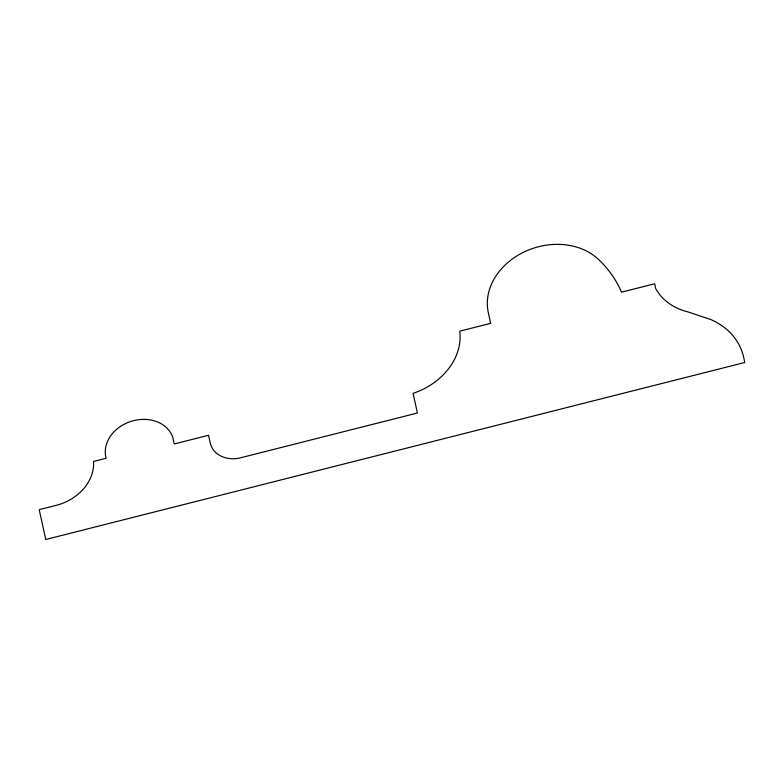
<?xml version="1.0" encoding="UTF-8"?>
<svg xmlns="http://www.w3.org/2000/svg" width="784" height="784" viewBox="0 0 784 784"><rect width="100%" height="100%" fill="white"/><g stroke="black" fill="none" stroke-linecap="round" stroke-linejoin="round"><path stroke-width="1.18" d="M490.666 323.331L459.787 331.152A65.199 52.881 -17.7 0 1 413.09 393.362L417.411 413.011L238.963 458.199A26.783 21.727 -17.7 0 1 210.21 442.764L208.564 435.277L174.244 443.96L172.803 437.413A34.927 28.332 -17.7 0 0 131.281 421.312A34.927 28.332 -17.7 0 0 106.144 458.248L93.561 461.433A46.736 37.906 -17.7 0 1 58.016 504.886L39.2 509.649L45.766 539.5L744.8 362.492L743.693 357.435A75.097 60.907 -17.7 0 0 710.676 319.5L687.931 311.895A61.289 49.706 -17.7 0 1 655.718 288.59L654.66 283.779L621.487 292.177A139.503 113.141 -17.7 0 0 600.142 261.033A63.426 51.45 -17.7 0 0 525.437 251.35A63.426 51.45 -17.7 0 0 488.197 312.101L490.666 323.331"/></g></svg>
